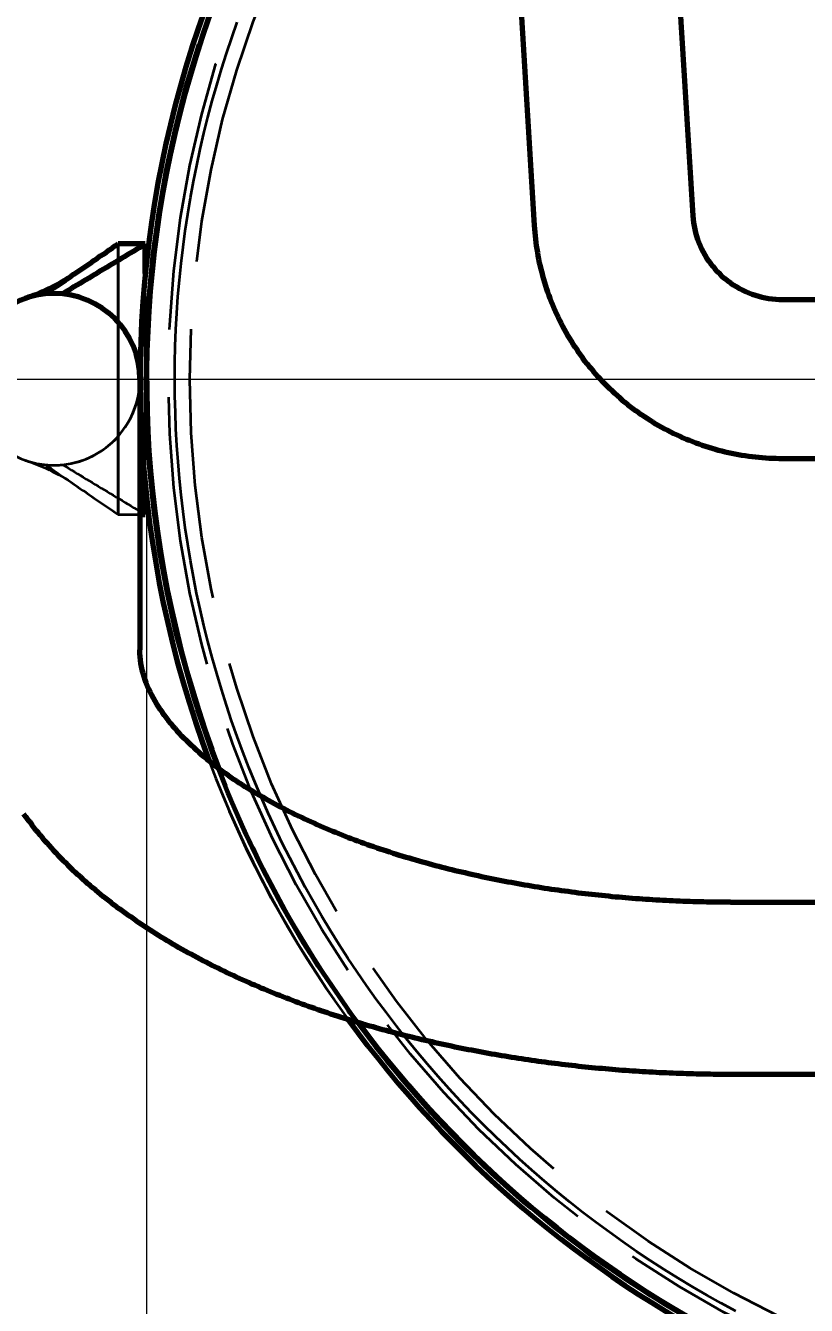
# Model space of a CAD drawing. Header units: millimetres. Extents: x 0 to 2382, y 0 to 420.
# Drawn here: x 145.21 to 156.75, y 129.9 to 148.81 of the extents above; entities that cross this region are included whole.
import ezdxf

# ---------------------------------------------------------------- set-up
doc = ezdxf.new("R2010")
doc.units = ezdxf.units.MM
doc.linetypes.add('IRAM-E-TRAZOS', pattern=[5, 4, -1])
doc.linetypes.add('IRAM-F-TRAZO-PUNTO', pattern=[20, 15, -2, 1, -2])
for name, color, linetype, lineweight in [('01-VISIBLE', 7, 'CONTINUOUS', 70), ('02-OCULTA', 4, 'IRAM-E-TRAZOS', 35), ('03-EJE', 1, 'IRAM-F-TRAZO-PUNTO', 18), ('04-COTA', 3, 'CONTINUOUS', 18)]:
    doc.layers.add(name, color=color, linetype=linetype, lineweight=lineweight)
doc.styles.add('ISO3098', font='isocpeur.ttf')
doc.dimstyles.new('FLAMA-IRAM', dxfattribs={"dimtxt": 3.5, "dimasz": 3.5, "dimexe": 2, "dimexo": 1.5, "dimgap": 1, "dimtad": 1, "dimdec": 1, "dimtxsty": 'ISO3098', "dimblk": 'IRAM_FLECHA', "dimblk1": 'IRAM_FLECHA', "dimblk2": 'IRAM_FLECHA', "dimcen": 2.5, "dimclrd": 256, "dimclre": 256, "dimclrt": 256, "dimazin": 3, "dimtfac": 1, "dimtmove": 0, "dimatfit": 3, "dimlwd": 18, "dimlwe": 18})

# ---------------------------------------------------------------- blocks, each defined once
blk = doc.blocks.new('IRAM_FLECHA')
blk.add_solid([(0, 0), (-1, 0.125), (-1, -0.125)])

msp = doc.modelspace()

# ---------------------------------------------------------------- linework, layer by layer
at = {"layer": '01-VISIBLE'}
for p, q in [((155.079, 146.003), (154.783, 150.829)), ((152.733, 145.859), (152.437, 150.686)), ((146.98, 145.588), (146.58, 145.588)), ((146.98, 145.15), (146.98, 145.588)), ((157.05, 144.763), (156.402, 144.763)), ((146.9, 142.248), (146.9, 139.588)), ((157.05, 142.413), (156.402, 142.413)), ((146.98, 141.588), (146.98, 142.025)), ((146.9, 141.588), (146.98, 141.588)), ((155.63, 135.858), (170.37, 135.858)), ((155.63, 133.318), (170.37, 133.318))]:
    msp.add_line(p, q, dxfattribs=at)
for points in [[(156.402, 142.413), (156.351, 142.413), (156.301, 142.414), (156.25, 142.416), (156.2, 142.418), (156.15, 142.421), (156.099, 142.425), (156.049, 142.429), (155.999, 142.435), (155.949, 142.44), (155.899, 142.447), (155.849, 142.454), (155.799, 142.462), (155.75, 142.471), (155.7, 142.48), (155.651, 142.49), (155.602, 142.501), (155.552, 142.512), (155.503, 142.524), (155.455, 142.536), (155.406, 142.55), (155.358, 142.564), (155.309, 142.578), (155.261, 142.594), (155.213, 142.61), (155.166, 142.626), (155.119, 142.643), (155.071, 142.661), (155.025, 142.68), (154.978, 142.699), (154.932, 142.719), (154.886, 142.739), (154.84, 142.761), (154.794, 142.782), (154.749, 142.805), (154.704, 142.828), (154.66, 142.851), (154.615, 142.875), (154.571, 142.9), (154.528, 142.925), (154.485, 142.951), (154.442, 142.978), (154.399, 143.005), (154.357, 143.033), (154.316, 143.061), (154.274, 143.09), (154.233, 143.119), (154.193, 143.149), (154.153, 143.18), (154.113, 143.211), (154.074, 143.243), (154.035, 143.275), (153.997, 143.308), (153.959, 143.341), (153.921, 143.375), (153.884, 143.409), (153.848, 143.444), (153.812, 143.479), (153.776, 143.515), (153.741, 143.551), (153.707, 143.588), (153.673, 143.625), (153.639, 143.662), (153.606, 143.7), (153.574, 143.739), (153.542, 143.778), (153.51, 143.817), (153.479, 143.857), (153.449, 143.898), (153.419, 143.938), (153.39, 143.979), (153.362, 144.021), (153.333, 144.063), (153.306, 144.105), (153.279, 144.148), (153.253, 144.191), (153.227, 144.234), (153.202, 144.278), (153.177, 144.322), (153.154, 144.366), (153.13, 144.411), (153.108, 144.456), (153.086, 144.501), (153.064, 144.547), (153.043, 144.593), (153.023, 144.639), (153.004, 144.685), (152.985, 144.732), (152.966, 144.779), (152.949, 144.826), (152.932, 144.874), (152.916, 144.921), (152.9, 144.969), (152.885, 145.017), (152.871, 145.066), (152.857, 145.114), (152.844, 145.163), (152.832, 145.212), (152.82, 145.261), (152.809, 145.31), (152.799, 145.36), (152.789, 145.409), (152.78, 145.459), (152.772, 145.508), (152.764, 145.558), (152.758, 145.608), (152.751, 145.658), (152.746, 145.708), (152.741, 145.758), (152.737, 145.809), (152.733, 145.859)], [(156.402, 144.763), (156.35, 144.763), (156.299, 144.766), (156.248, 144.771), (156.198, 144.778), (156.147, 144.787), (156.097, 144.798), (156.047, 144.811), (155.998, 144.825), (155.95, 144.842), (155.902, 144.86), (155.855, 144.88), (155.809, 144.902), (155.763, 144.926), (155.719, 144.951), (155.675, 144.979), (155.633, 145.007), (155.592, 145.038), (155.552, 145.07), (155.513, 145.103), (155.476, 145.138), (155.44, 145.175), (155.405, 145.213), (155.372, 145.252), (155.341, 145.292), (155.311, 145.334), (155.282, 145.376), (155.256, 145.42), (155.231, 145.465), (155.208, 145.51), (155.186, 145.557), (155.167, 145.604), (155.149, 145.652), (155.133, 145.701), (155.119, 145.75), (155.107, 145.8), (155.097, 145.85), (155.089, 145.901), (155.083, 145.952), (155.079, 146.003)], [(145.756, 144.851), (145.8, 144.877), (145.844, 144.904), (145.887, 144.93), (145.931, 144.956), (145.975, 144.983), (146.019, 145.009), (146.062, 145.035), (146.106, 145.062), (146.15, 145.088), (146.193, 145.114), (146.237, 145.14), (146.281, 145.167), (146.324, 145.193), (146.368, 145.219), (146.412, 145.246), (146.456, 145.272), (146.499, 145.298), (146.543, 145.325), (146.587, 145.351), (146.63, 145.377), (146.674, 145.403), (146.718, 145.43), (146.761, 145.456), (146.805, 145.482), (146.849, 145.509), (146.893, 145.535), (146.936, 145.561), (146.98, 145.588)], [(145.882, 145.11), (145.926, 145.14), (145.97, 145.17), (146.013, 145.2), (146.057, 145.23), (146.1, 145.259), (146.144, 145.289), (146.188, 145.319), (146.231, 145.349), (146.275, 145.379), (146.318, 145.409), (146.362, 145.438), (146.406, 145.468), (146.449, 145.498), (146.493, 145.528), (146.536, 145.558), (146.58, 145.588)], [(145.211, 144.786), (145.261, 144.804), (145.311, 144.823), (145.361, 144.842), (145.41, 144.862), (145.46, 144.883), (145.509, 144.904), (145.557, 144.927), (145.605, 144.95), (145.653, 144.974), (145.7, 144.999), (145.747, 145.025), (145.793, 145.052), (145.838, 145.081), (145.882, 145.11)], [(145.504, 144.851), (145.546, 144.88), (145.588, 144.909), (145.63, 144.938), (145.672, 144.966), (145.714, 144.995), (145.756, 145.024), (145.798, 145.053), (145.84, 145.081), (145.882, 145.11)], [(146.9, 143.587), (146.9, 143.536), (146.9, 143.484), (146.9, 143.433), (146.9, 143.381), (146.9, 143.33), (146.9, 143.278), (146.9, 143.227), (146.9, 143.175), (146.9, 143.124), (146.9, 143.072), (146.9, 143.021), (146.9, 142.969), (146.9, 142.918), (146.9, 142.866), (146.9, 142.815), (146.9, 142.763), (146.9, 142.712), (146.9, 142.66), (146.9, 142.608), (146.9, 142.557), (146.9, 142.505), (146.9, 142.454), (146.9, 142.402), (146.9, 142.351), (146.9, 142.299), (146.9, 142.248)], [(146.9, 141.636), (146.913, 141.628), (146.927, 141.62), (146.94, 141.612), (146.953, 141.604), (146.967, 141.596), (146.98, 141.588)], [(155.63, 135.858), (155.58, 135.858), (155.53, 135.858), (155.48, 135.858), (155.43, 135.859), (155.38, 135.859), (155.33, 135.86), (155.279, 135.861), (155.229, 135.862), (155.179, 135.863), (155.129, 135.864), (155.079, 135.866), (155.029, 135.867), (154.979, 135.869), (154.929, 135.871), (154.879, 135.873), (154.829, 135.875), (154.779, 135.877), (154.729, 135.879), (154.679, 135.882), (154.629, 135.884), (154.579, 135.887), (154.529, 135.89), (154.479, 135.893), (154.429, 135.896), (154.379, 135.899), (154.329, 135.903), (154.279, 135.906), (154.229, 135.91), (154.179, 135.914), (154.129, 135.918), (154.079, 135.922), (154.03, 135.926), (153.98, 135.931), (153.93, 135.935), (153.88, 135.94), (153.83, 135.945), (153.78, 135.95), (153.73, 135.955), (153.681, 135.96), (153.631, 135.966), (153.581, 135.971), (153.531, 135.977), (153.482, 135.982), (153.432, 135.988), (153.382, 135.994), (153.332, 136.001), (153.283, 136.007), (153.233, 136.014), (153.183, 136.02), (153.134, 136.027), (153.084, 136.034), (153.035, 136.041), (152.985, 136.048), (152.936, 136.056), (152.886, 136.063), (152.837, 136.071), (152.787, 136.079), (152.738, 136.087), (152.688, 136.095), (152.639, 136.103), (152.59, 136.112), (152.54, 136.12), (152.491, 136.129), (152.442, 136.138), (152.392, 136.147), (152.343, 136.156), (152.294, 136.165), (152.245, 136.175), (152.196, 136.184), (152.146, 136.194), (152.097, 136.204), (152.048, 136.214), (151.999, 136.225), (151.95, 136.235), (151.901, 136.246), (151.853, 136.256), (151.804, 136.267), (151.755, 136.278), (151.706, 136.29), (151.657, 136.301), (151.609, 136.313), (151.56, 136.324), (151.511, 136.336), (151.463, 136.348), (151.414, 136.36), (151.366, 136.373), (151.317, 136.385), (151.269, 136.398), (151.22, 136.411), (151.172, 136.424), (151.124, 136.438), (151.075, 136.451), (151.027, 136.465), (150.979, 136.478), (150.931, 136.492), (150.883, 136.507), (150.835, 136.521), (150.787, 136.536), (150.739, 136.55), (150.691, 136.565), (150.644, 136.58), (150.596, 136.596), (150.548, 136.611), (150.501, 136.627), (150.453, 136.643), (150.406, 136.659), (150.358, 136.675), (150.311, 136.691), (150.264, 136.708), (150.217, 136.725), (150.17, 136.742), (150.123, 136.759), (150.076, 136.777), (150.029, 136.794), (149.982, 136.812), (149.936, 136.83), (149.889, 136.849), (149.842, 136.867), (149.796, 136.886), (149.75, 136.905), (149.703, 136.924), (149.657, 136.944), (149.611, 136.963), (149.565, 136.983), (149.519, 137.003), (149.474, 137.024), (149.428, 137.044), (149.382, 137.065), (149.337, 137.086), (149.292, 137.108), (149.247, 137.129), (149.201, 137.151), (149.157, 137.173), (149.112, 137.195), (149.067, 137.218), (149.022, 137.241), (148.978, 137.264), (148.934, 137.288), (148.89, 137.311), (148.846, 137.335), (148.802, 137.359), (148.758, 137.384), (148.715, 137.409), (148.671, 137.434), (148.628, 137.459), (148.585, 137.485), (148.543, 137.511), (148.5, 137.538), (148.458, 137.564), (148.415, 137.591), (148.373, 137.618), (148.332, 137.646), (148.29, 137.674), (148.249, 137.702), (148.208, 137.731), (148.167, 137.76), (148.126, 137.789), (148.086, 137.819), (148.046, 137.849), (148.006, 137.88), (147.967, 137.911), (147.928, 137.942), (147.889, 137.973), (147.85, 138.005), (147.812, 138.038), (147.775, 138.071), (147.737, 138.104), (147.7, 138.138), (147.663, 138.172), (147.627, 138.207), (147.592, 138.242), (147.556, 138.277), (147.521, 138.313), (147.487, 138.35), (147.453, 138.387), (147.42, 138.424), (147.388, 138.462), (147.356, 138.501), (147.324, 138.54), (147.294, 138.579), (147.264, 138.62), (147.235, 138.66), (147.206, 138.701), (147.179, 138.743), (147.152, 138.786), (147.126, 138.829), (147.102, 138.872), (147.078, 138.916), (147.055, 138.961), (147.034, 139.006), (147.014, 139.052), (146.995, 139.099), (146.978, 139.146), (146.962, 139.193), (146.948, 139.241), (146.936, 139.29), (146.925, 139.339), (146.916, 139.388), (146.909, 139.438), (146.904, 139.487), (146.901, 139.537), (146.9, 139.588)], [(145.182, 137.164), (145.211, 137.124), (145.241, 137.083), (145.271, 137.044), (145.301, 137.004), (145.332, 136.964), (145.363, 136.925), (145.395, 136.886), (145.426, 136.848), (145.459, 136.81), (145.491, 136.772), (145.524, 136.734), (145.557, 136.697), (145.591, 136.66), (145.625, 136.623), (145.659, 136.586), (145.693, 136.55), (145.728, 136.514), (145.763, 136.478), (145.798, 136.443), (145.834, 136.408), (145.87, 136.373), (145.906, 136.338), (145.942, 136.304), (145.979, 136.27), (146.016, 136.236), (146.053, 136.203), (146.09, 136.169), (146.128, 136.136), (146.166, 136.104), (146.204, 136.071), (146.242, 136.039), (146.281, 136.007), (146.32, 135.976), (146.359, 135.944), (146.398, 135.913), (146.437, 135.882), (146.477, 135.852), (146.517, 135.821), (146.556, 135.791), (146.597, 135.761), (146.637, 135.732), (146.677, 135.703), (146.718, 135.673), (146.759, 135.645), (146.8, 135.616), (146.841, 135.588), (146.883, 135.56), (146.924, 135.532), (146.966, 135.504), (147.008, 135.477), (147.05, 135.449), (147.092, 135.423), (147.134, 135.396), (147.177, 135.369), (147.219, 135.343), (147.262, 135.317), (147.305, 135.291), (147.348, 135.266), (147.391, 135.24), (147.434, 135.215), (147.478, 135.19), (147.521, 135.166), (147.565, 135.141), (147.608, 135.117), (147.652, 135.093), (147.696, 135.069), (147.74, 135.045), (147.785, 135.022), (147.829, 134.999), (147.873, 134.976), (147.918, 134.953), (147.962, 134.93), (148.007, 134.908), (148.052, 134.886), (148.097, 134.864), (148.142, 134.842), (148.187, 134.82), (148.232, 134.799), (148.277, 134.778), (148.323, 134.757), (148.368, 134.736), (148.414, 134.715), (148.46, 134.695), (148.505, 134.675), (148.551, 134.654), (148.597, 134.635), (148.643, 134.615), (148.689, 134.595), (148.735, 134.576), (148.781, 134.557), (148.828, 134.538), (148.874, 134.519), (148.92, 134.5), (148.967, 134.482), (149.013, 134.464), (149.06, 134.446), (149.107, 134.428), (149.154, 134.41), (149.2, 134.392), (149.247, 134.375), (149.294, 134.358), (149.341, 134.341), (149.388, 134.324), (149.435, 134.307), (149.483, 134.29), (149.53, 134.274), (149.577, 134.258), (149.624, 134.242), (149.672, 134.226), (149.719, 134.21), (149.767, 134.194), (149.814, 134.179), (149.862, 134.163), (149.91, 134.148), (149.957, 134.133), (150.005, 134.119), (150.053, 134.104), (150.101, 134.089), (150.149, 134.075), (150.197, 134.061), (150.245, 134.047), (150.293, 134.033), (150.341, 134.019), (150.389, 134.005), (150.437, 133.992), (150.486, 133.979), (150.534, 133.966), (150.582, 133.953), (150.63, 133.94), (150.679, 133.927), (150.727, 133.914), (150.776, 133.902), (150.824, 133.89), (150.873, 133.878), (150.921, 133.866), (150.97, 133.854), (151.018, 133.842), (151.067, 133.83), (151.116, 133.819), (151.165, 133.808), (151.213, 133.797), (151.262, 133.786), (151.311, 133.775), (151.36, 133.764), (151.409, 133.753), (151.458, 133.743), (151.507, 133.733), (151.555, 133.722), (151.604, 133.712), (151.654, 133.702), (151.703, 133.693), (151.752, 133.683), (151.801, 133.674), (151.85, 133.664), (151.899, 133.655), (151.948, 133.646), (151.997, 133.637), (152.047, 133.628), (152.096, 133.619), (152.145, 133.611), (152.194, 133.602), (152.244, 133.594), (152.293, 133.586), (152.343, 133.578), (152.392, 133.57), (152.441, 133.562), (152.491, 133.554), (152.54, 133.547), (152.59, 133.539), (152.639, 133.532), (152.689, 133.525), (152.738, 133.518), (152.788, 133.511), (152.837, 133.504), (152.887, 133.497), (152.936, 133.491), (152.986, 133.484), (153.036, 133.478), (153.085, 133.472), (153.135, 133.466), (153.185, 133.46), (153.234, 133.454), (153.284, 133.448), (153.334, 133.443), (153.383, 133.437), (153.433, 133.432), (153.483, 133.427), (153.533, 133.422), (153.582, 133.417), (153.632, 133.412), (153.682, 133.407), (153.732, 133.403), (153.782, 133.398), (153.831, 133.394), (153.881, 133.39), (153.931, 133.386), (153.981, 133.382), (154.031, 133.378), (154.081, 133.374), (154.131, 133.371), (154.181, 133.367), (154.23, 133.364), (154.28, 133.36), (154.33, 133.357), (154.38, 133.354), (154.43, 133.351), (154.48, 133.349), (154.53, 133.346), (154.58, 133.343), (154.63, 133.341), (154.68, 133.339), (154.73, 133.337), (154.78, 133.335), (154.83, 133.333), (154.88, 133.331), (154.93, 133.329), (154.98, 133.327), (155.03, 133.326), (155.08, 133.325), (155.13, 133.323), (155.18, 133.322), (155.23, 133.321), (155.28, 133.32), (155.33, 133.32), (155.38, 133.319), (155.43, 133.318), (155.48, 133.318), (155.53, 133.318), (155.58, 133.318), (155.63, 133.318)]]:
    msp.add_lwpolyline(points, dxfattribs=at)
for centre, radius, start, end in [((163, 143.587), 16.096, 0, 122.326), ((163, 143.587), 16, 0, 122.5153), ((163, 143.587), 16.096, 132.4125, -159.4715), ((163, 143.587), 16, 132.6905, -158.9081), ((145.63, 143.587), 1.27, 0, 180), ((163, 143.587), 16.096, -144.0025, -35.9975), ((163, 143.587), 16, -143.5447, -36.4553)]:
    msp.add_arc(centre, radius, start, end, dxfattribs=at)
at = {"layer": '02-OCULTA'}
for p, q in [((147.783, 148.532), (147.755, 148.541)), ((147.783, 148.532), (147.755, 148.541)), ((146.58, 145.588), (146.58, 141.588)), ((146.58, 141.588), (146.58, 145.588)), ((146.58, 145.588), (146.98, 145.588)), ((146.98, 141.588), (146.98, 145.588)), ((146.98, 143.587), (146.98, 145.15)), ((146.98, 142.025), (146.98, 143.587)), ((146.58, 141.588), (146.9, 141.588)), ((146.58, 141.588), (146.98, 141.588)), ((147.145, 141.44), (147.115, 141.436)), ((147.145, 141.44), (147.115, 141.436)), ((154.485, 130.041), (154.469, 130.016)), ((154.485, 130.041), (154.469, 130.016))]:
    msp.add_line(p, q, dxfattribs=at)
for points in [[(155.708, 129.815), (155.492, 129.931), (155.279, 130.051), (155.067, 130.174), (154.857, 130.3), (154.649, 130.429), (154.444, 130.562), (154.24, 130.698), (154.039, 130.837), (153.84, 130.98), (153.643, 131.125), (153.448, 131.273), (153.256, 131.425), (153.066, 131.58), (152.879, 131.737), (152.694, 131.898), (152.512, 132.061), (152.332, 132.227), (152.155, 132.396), (151.98, 132.568), (151.809, 132.742), (151.64, 132.919), (151.473, 133.099), (151.31, 133.281), (151.15, 133.466), (150.992, 133.654), (150.838, 133.844), (150.686, 134.036), (150.538, 134.231), (150.392, 134.427), (150.25, 134.627), (150.111, 134.828), (149.975, 135.032), (149.842, 135.237), (149.713, 135.445), (149.586, 135.655), (149.464, 135.866), (149.344, 136.08), (149.228, 136.295), (149.115, 136.513), (149.005, 136.732), (148.9, 136.952), (148.797, 137.175), (148.698, 137.399), (148.603, 137.624), (148.511, 137.851), (148.422, 138.079), (148.338, 138.309), (148.256, 138.54), (148.179, 138.772), (148.105, 139.005), (148.035, 139.24), (147.968, 139.475), (147.906, 139.712), (147.846, 139.95), (147.791, 140.188), (147.739, 140.427), (147.692, 140.667), (147.648, 140.908), (147.607, 141.15), (147.571, 141.392), (147.538, 141.634), (147.509, 141.877), (147.485, 142.121), (147.464, 142.365), (147.446, 142.609), (147.433, 142.853), (147.424, 143.098), (147.418, 143.343), (147.416, 143.587), (147.417, 143.832), (147.423, 144.077), (147.433, 144.322), (147.446, 144.566), (147.463, 144.81), (147.485, 145.054), (147.51, 145.298), (147.538, 145.541), (147.571, 145.783), (147.608, 146.025), (147.648, 146.267), (147.692, 146.508), (147.74, 146.748), (147.791, 146.987), (147.847, 147.225), (147.906, 147.463), (147.969, 147.7), (148.035, 147.935), (148.105, 148.17), (148.179, 148.403), (148.257, 148.635), (148.338, 148.866)], [(155.708, 129.815), (155.492, 129.931), (155.279, 130.051), (155.067, 130.174), (154.857, 130.3), (154.649, 130.429), (154.444, 130.562), (154.24, 130.698), (154.039, 130.837), (153.84, 130.98), (153.643, 131.125), (153.448, 131.273), (153.256, 131.425), (153.066, 131.58), (152.879, 131.737), (152.694, 131.898), (152.512, 132.061), (152.332, 132.227), (152.155, 132.396), (151.98, 132.568), (151.809, 132.742), (151.64, 132.919), (151.473, 133.099), (151.31, 133.281), (151.15, 133.466), (150.992, 133.654), (150.838, 133.844), (150.686, 134.036), (150.538, 134.231), (150.392, 134.427), (150.25, 134.627), (150.111, 134.828), (149.975, 135.032), (149.842, 135.237), (149.713, 135.445), (149.586, 135.655), (149.464, 135.866), (149.344, 136.08), (149.228, 136.295), (149.115, 136.513), (149.005, 136.732), (148.9, 136.952), (148.797, 137.175), (148.698, 137.399), (148.603, 137.624), (148.511, 137.851), (148.422, 138.079), (148.338, 138.309), (148.256, 138.54), (148.179, 138.772), (148.105, 139.005), (148.035, 139.24), (147.968, 139.475), (147.906, 139.712), (147.846, 139.95), (147.791, 140.188), (147.739, 140.427), (147.692, 140.667), (147.648, 140.908), (147.607, 141.15), (147.571, 141.392), (147.538, 141.634), (147.509, 141.877), (147.485, 142.121), (147.464, 142.365), (147.446, 142.609), (147.433, 142.853), (147.424, 143.098), (147.418, 143.343), (147.416, 143.587), (147.417, 143.832), (147.423, 144.077), (147.433, 144.322), (147.446, 144.566), (147.463, 144.81), (147.485, 145.054), (147.51, 145.298), (147.538, 145.541), (147.571, 145.783), (147.608, 146.025), (147.648, 146.267), (147.692, 146.508), (147.74, 146.748), (147.791, 146.987), (147.847, 147.225), (147.906, 147.463), (147.969, 147.7), (148.035, 147.935), (148.105, 148.17), (148.179, 148.403), (148.257, 148.635), (148.338, 148.866)], [(145.211, 142.389), (145.261, 142.371), (145.311, 142.352), (145.361, 142.333), (145.41, 142.313), (145.46, 142.292), (145.509, 142.271), (145.557, 142.248), (145.605, 142.225), (145.653, 142.201), (145.7, 142.176), (145.747, 142.15), (145.793, 142.123), (145.838, 142.094), (145.882, 142.065)], [(145.504, 142.324), (145.546, 142.295), (145.588, 142.266), (145.63, 142.237), (145.672, 142.209), (145.714, 142.18), (145.756, 142.151), (145.798, 142.122), (145.84, 142.094), (145.882, 142.065)], [(145.756, 142.324), (145.8, 142.297), (145.844, 142.271), (145.888, 142.244), (145.932, 142.218), (145.976, 142.191), (146.02, 142.165), (146.064, 142.139), (146.108, 142.112), (146.152, 142.086), (146.196, 142.059), (146.24, 142.033), (146.284, 142.006), (146.328, 141.98), (146.372, 141.953), (146.416, 141.927), (146.46, 141.9), (146.504, 141.874), (146.548, 141.847), (146.592, 141.821), (146.636, 141.794), (146.68, 141.768), (146.724, 141.742), (146.768, 141.715), (146.812, 141.689), (146.856, 141.662), (146.9, 141.636)], [(145.882, 142.065), (145.926, 142.035), (145.97, 142.005), (146.013, 141.975), (146.057, 141.945), (146.1, 141.916), (146.144, 141.886), (146.188, 141.856), (146.231, 141.826), (146.275, 141.796), (146.318, 141.766), (146.362, 141.737), (146.406, 141.707), (146.449, 141.677), (146.493, 141.647), (146.536, 141.617), (146.58, 141.588)]]:
    msp.add_lwpolyline(points, dxfattribs=at)
for radius in [16.096, 16, 16, 16, 15.68, 15.68, 15.68, 15.68, 15.68, 15.68, 15.68, 15.68, 15.36, 15.36, 15.36, 15.36]:
    msp.add_circle((163, 143.587), radius, dxfattribs=at)
for centre, radius, start, end in [((163, 143.587), 16.03, 162, 18), ((163, 143.587), 16.03, 162, 18), ((163, 143.587), 16, 162, 18), ((163, 143.587), 16, 162, 18), ((145.63, 143.587), 1.27, 95.7106, 109.2851), ((145.63, 143.587), 1.27, 84.2894, 95.7106), ((145.63, 143.587), 1.27, 0, 84.2894), ((145.63, 143.587), 1.27, 180, 0), ((145.63, 143.587), 1.27, -84.2894, 0), ((145.63, 143.587), 1.27, -109.2851, -95.7106), ((145.63, 143.587), 1.27, -95.7106, -84.2894), ((163, 143.587), 16.03, -172.2868, -122.153), ((163, 143.587), 16.03, -172.2868, -122.153), ((163, 143.587), 16, -172.2868, -122.153), ((163, 143.587), 16, -172.2868, -122.153), ((163, 143.587), 16.096, -159.4715, -144.0025), ((163, 143.587), 16, -158.9081, -143.5447)]:
    msp.add_arc(centre, radius, start, end, dxfattribs=at)
at = {"layer": '03-EJE'}
for p, q in [((133, 143.587), (193, 143.587)), ((146.7, 143.587), (179.3, 143.587))]:
    msp.add_line(p, q, dxfattribs=at)

# ---------------------------------------------------------------- dimensions: what is measured, and where the dimension line sits
at = {"layer": '04-COTA'}
msp.add_linear_dim(base=(147, 96.5), p1=(147, 143.587), p2=(179, 143.587), dimstyle='FLAMA-IRAM', override={"dimlfac": 10, "dimpost": '%%c<>'}, dxfattribs=at).render()

doc.saveas('drawing.dxf')
